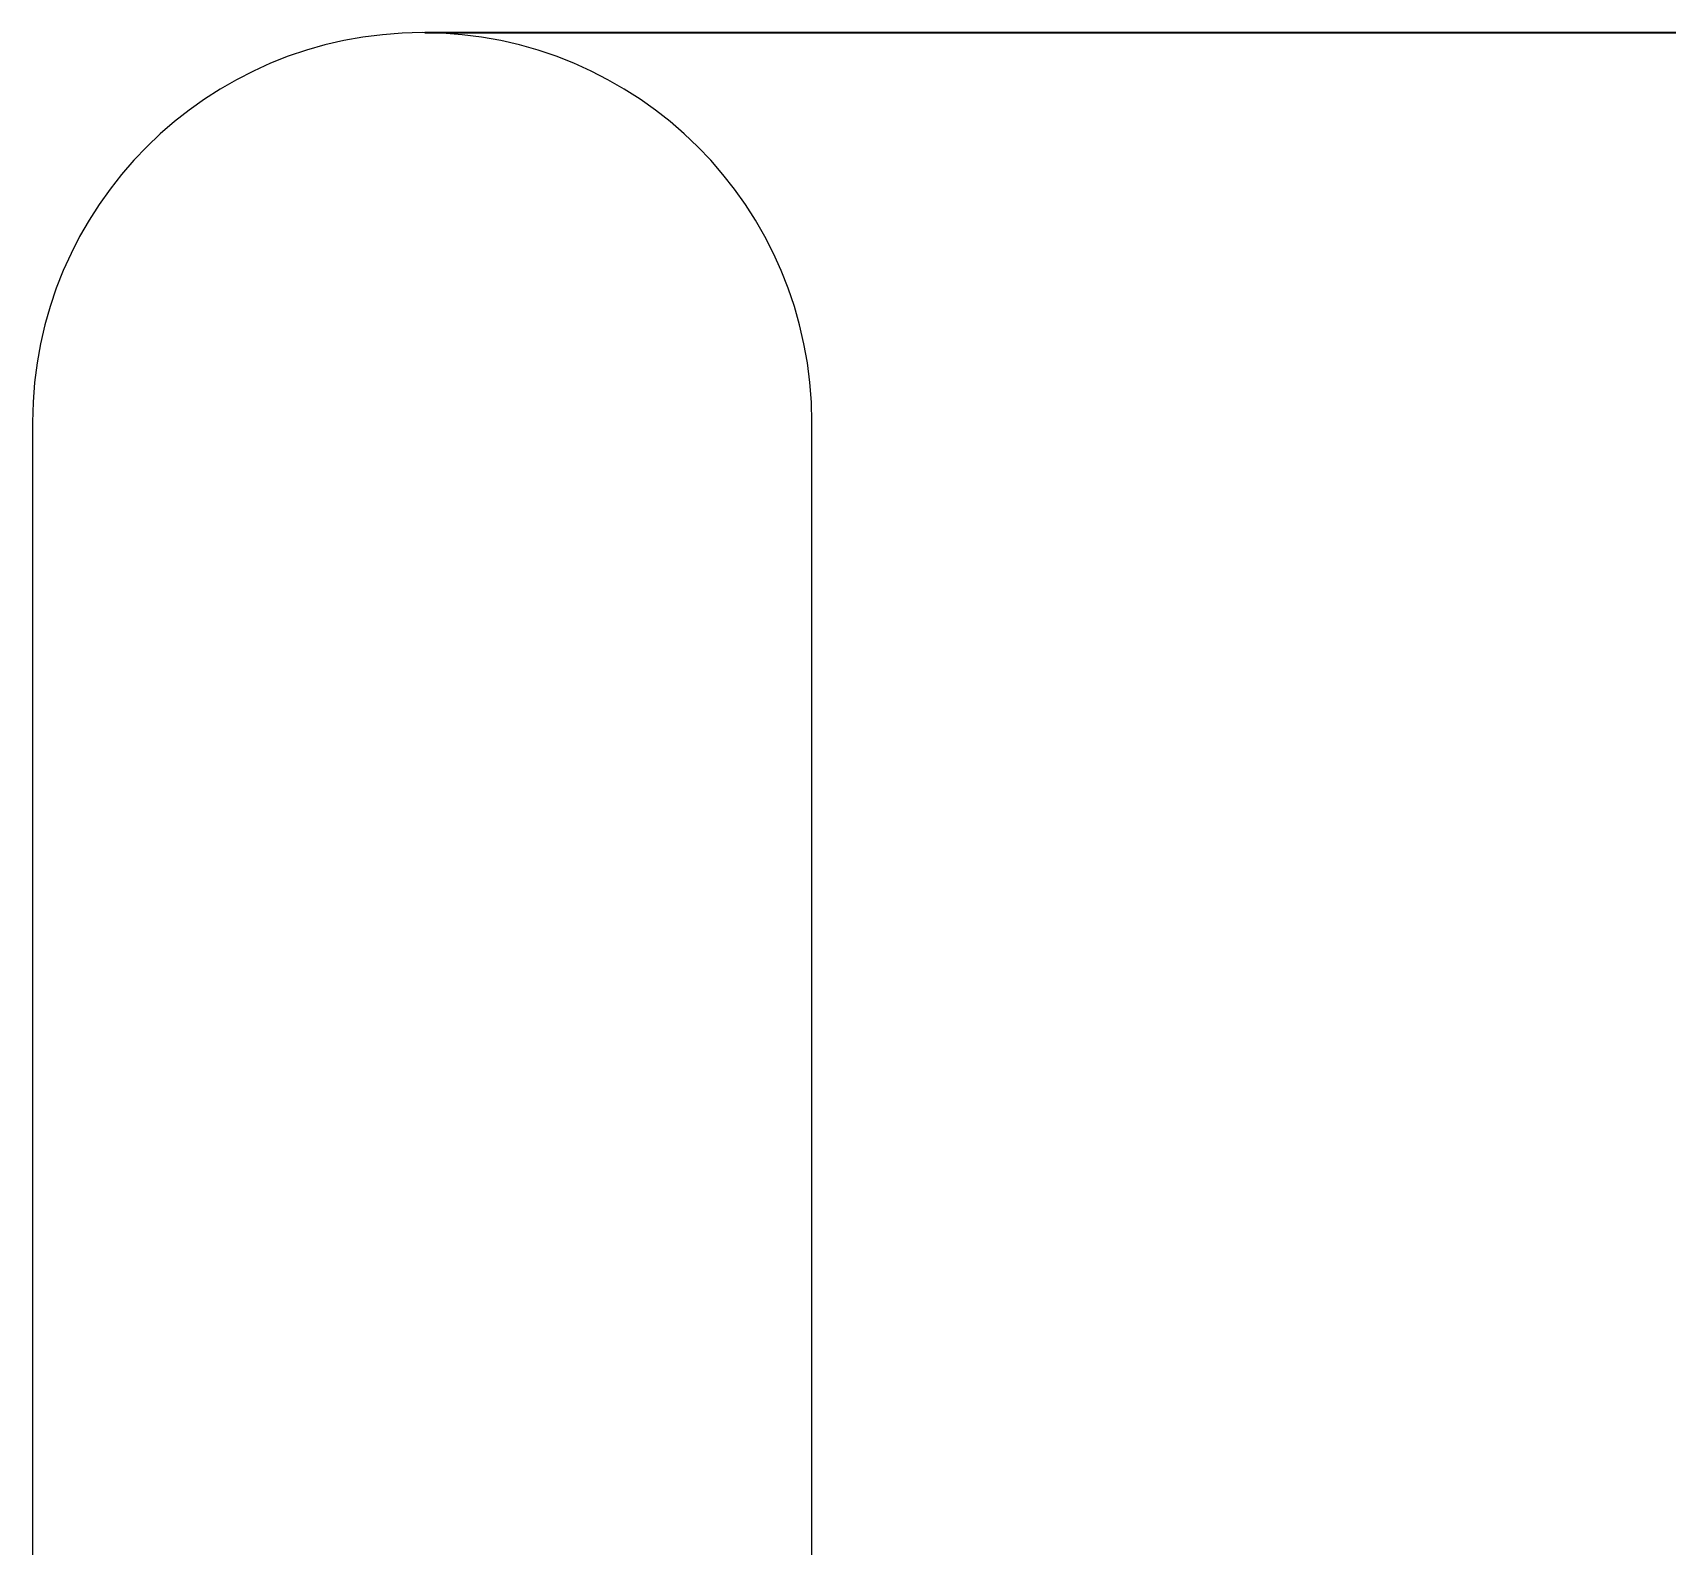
# Model space of a CAD drawing. Header units: millimetres. Extents: x 2433 to 4809, y -10272 to -6912.
# Drawn here: x 3184.5 to 3224.31, y -7934.04 to -7897.19 of the extents above; entities that cross this region are included whole.
import ezdxf

# ---------------------------------------------------------------- set-up
doc = ezdxf.new("R2010")
doc.units = ezdxf.units.MM
doc.layers.add('DIM', color=3, linetype='Continuous', lineweight=13)
doc.styles.add('ARIAL', font='arial.ttf')
doc.dimstyles.get("Standard").update_dxf_attribs({"dimtxt": 15, "dimasz": 15, "dimexe": 0.18, "dimexo": 0.0625, "dimgap": 4, "dimtad": 0, "dimtih": 1, "dimtoh": 1, "dimdec": 1, "dimdsep": 46, "dimtxsty": 'ARIAL', "dimcen": 0, "dimclrd": 3, "dimclre": 3, "dimclrt": 3, "dimadec": 0, "dimazin": 0, "dimtfac": 1, "dimtdec": 1, "dimtofl": 0, "dimtmove": 0, "dimatfit": 3, "dimfxl": 1, "dimtolj": 1, "dimtzin": 0, "dimarcsym": 0})

# ---------------------------------------------------------------- blocks, each defined once
blk = doc.blocks.new('*D43')
at = {"layer": 'Defpoints', "color": 0, "transparency": 16777216}
for p in [(3193.999, -7897.186), (3599.118, -9941.356), (3679.627, -9941.356)]:
    blk.add_point(p, dxfattribs=at)
at = {"layer": 'DIM', "color": 3, "lineweight": -2, "transparency": 16777216}
for p, q in [((3194.062, -7897.186), (3679.807, -7897.186)), ((3679.627, -7915.186), (3679.627, -8902.472)), ((3679.627, -9923.356), (3679.627, -8936.071)), ((3599.18, -9941.356), (3679.807, -9941.356))]:
    blk.add_line(p, q, dxfattribs=at)
at = {"layer": 'DIM', "color": 3, "transparency": 16777216}
for points in [[(3676.627, -7915.186), (3682.627, -7915.186), (3679.627, -7897.186)], [(3676.627, -9923.356), (3682.627, -9923.356), (3679.627, -9941.356)]]:
    blk.add_solid(points, dxfattribs=at)
at = {"layer": 'DIM', "color": 3, "transparency": 16777216, "insert": (3679.627, -8919.271), "char_height": 18, "attachment_point": 5, "style": 'ARIAL'}
blk.add_mtext('\\A1;(2280)', dxfattribs=at)

msp = doc.modelspace()

# ---------------------------------------------------------------- linework, layer by layer
at = {"linetype": 'Continuous', "lineweight": 18}
for p, q in [((3184.499, -7906.686), (3184.499, -7935.853)), ((3203.499, -7935.853), (3203.499, -7906.686))]:
    msp.add_line(p, q, dxfattribs=at)
for start, end in [(90, 180), (0, 90)]:
    msp.add_arc((3193.999, -7906.686), 9.5, start, end, dxfattribs=at)

# ---------------------------------------------------------------- dimensions: what is measured, and where the dimension line sits
at = {"layer": 'DIM', "color": 3}
dim = msp.add_linear_dim(base=(3679.627, -9941.356), p1=(3193.999, -7897.186), p2=(3599.118, -9941.356), angle=90, text='(2280)', dimstyle='Standard', override={"dimtxt": 18, "dimasz": 18, "dimgap": 5}, dxfattribs=at)
dim.commit()
dim.dimension.update_dxf_attribs({"geometry": '*D43', "text_midpoint": (3679.627, -8919.271)})

doc.saveas('drawing.dxf')
